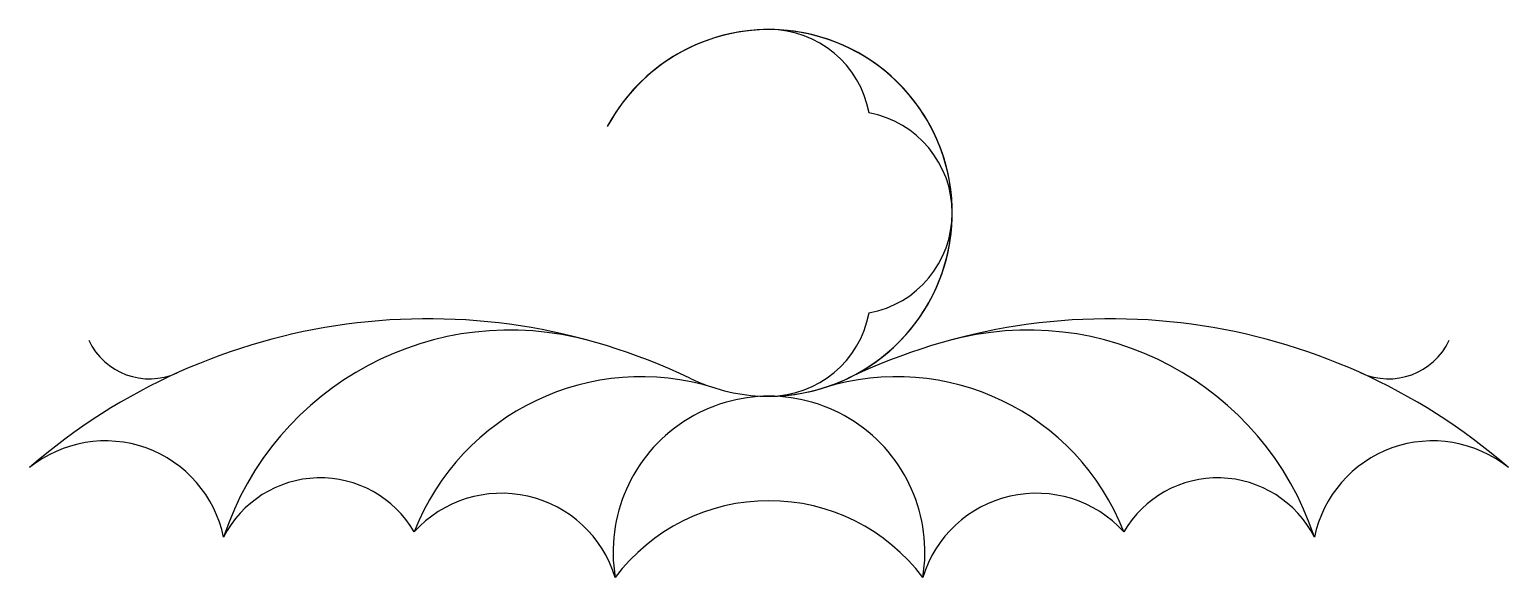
# Model space of a CAD drawing. Extents: x -161 to 161, y -24 to 96.
import ezdxf

# ---------------------------------------------------------------- set-up
doc = ezdxf.new("R2010")
doc.units = 0
doc.layers.add('MODELSKETCH_VISIBLE', color=7, linetype='CONTINUOUS')

msp = doc.modelspace()

# ---------------------------------------------------------------- linework, layer by layer
at = {"layer": 'MODELSKETCH_VISIBLE'}
for centre, radius, start, end in [((0, 55.56), 40, 244.4427, 151.9396), ((0, 55.56), 40, 244.4427, 151.9396), ((0, 55.56), 40, 270, 151.9396), ((0, 55.56), 40, 244.4427, 151.9396), ((0, 55.56), 40, 295.5573, 151.9396), ((0, 73.36), 22.2, 10.4514, 90), ((17.8, 55.56), 22.2, 280.4514, 79.5486), ((-74.48, -100.2), 132.65, 64.4427, 130.9443), ((0, 37.76), 22.2, 270, 349.5486), ((74.48, -100.2), 132.65, 49.0557, 115.5573), ((-56.54, -35.85), 65.84, 74.4193, 161.7137), ((56.54, -35.85), 65.84, 18.2863, 105.5807), ((-135.24, 34.03), 14.68, 205.3118, 294.3531), ((135.24, 34.03), 14.68, 245.6469, 334.6882), ((-27.85, -33.47), 53.28, 72.6296, 158.5963), ((27.85, -33.47), 53.28, 21.4037, 107.3704), ((0, -18.47), 34.03, 350.6741, 189.3259), ((0, -18.47), 34.03, 350.6741, 189.3259), ((-144.89, -20.57), 26.38, 11.7649, 128.7816), ((144.89, -20.57), 26.38, 51.2184, 168.2351), ((-97.94, -25.98), 23.72, 30.2823, 152.9252), ((97.94, -25.98), 23.72, 27.0748, 149.7177), ((-58.36, -31.52), 25.9, 16.912, 137.505), ((58.36, -31.52), 25.9, 42.495, 163.088), ((0, -49.29), 42.05, 90, 142.9968), ((0, -49.29), 42.05, 37.0032, 90)]:
    msp.add_arc(centre, radius, start, end, dxfattribs=at)

doc.saveas('drawing.dxf')
